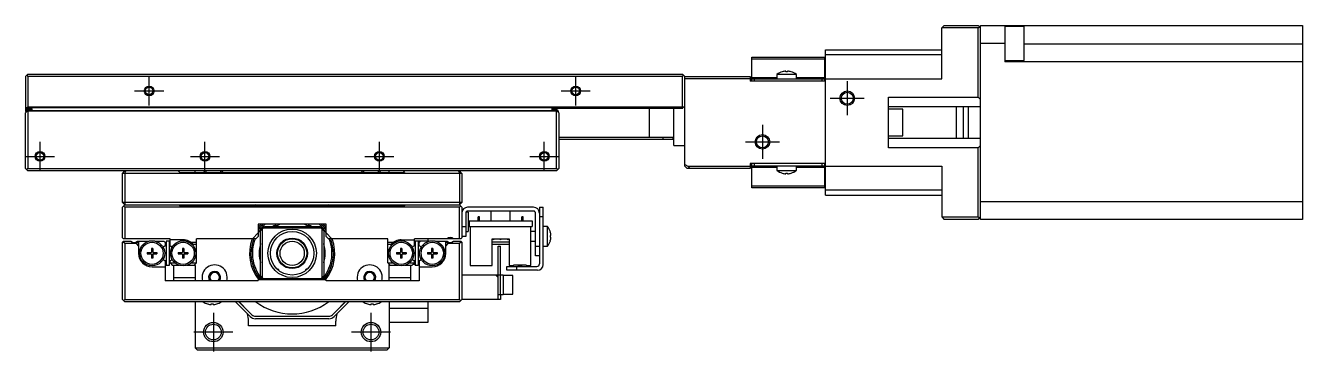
# Model space of a CAD drawing. Extents: x 0 to 880, y -8 to 520.
# Drawn here: x 170.8 to 434.2, y 453 to 520.3 of the extents above; entities that cross this region are included whole.
import ezdxf

# ---------------------------------------------------------------- set-up
doc = ezdxf.new("R2010")
doc.units = 0
doc.header["$LTSCALE"] = 0.5
doc.linetypes.add('CENTER', pattern=[50.8, 31.75, -6.35, 6.35, -6.35])
for name, color, linetype in [('MSM_CENTER', 1, 'CENTER'), ('MSM_CONTINUOUS', 7, 'CONTINUOUS'), ('MSM_NARROW', 5, 'CONTINUOUS')]:
    doc.layers.add(name, color=color, linetype=linetype)

msp = doc.modelspace()

# ---------------------------------------------------------------- linework, layer by layer
at = {"layer": 'MSM_CENTER'}
for p, q in [((196.34, 503.79), (196.34, 509.79)), ((284.34, 503.79), (284.34, 509.79)), ((340.34, 508.79), (340.34, 501.79)), ((193.34, 506.79), (199.34, 506.79)), ((281.34, 506.79), (287.34, 506.79)), ((336.84, 505.29), (343.84, 505.29)), ((322.84, 499.79), (322.84, 492.79)), ((173.84, 490.29), (173.84, 496.29)), ((207.84, 490.29), (207.84, 496.29)), ((243.84, 490.29), (243.84, 496.29)), ((277.84, 490.29), (277.84, 496.29)), ((319.34, 496.29), (326.34, 496.29)), ((170.84, 493.29), (176.84, 493.29)), ((204.84, 493.29), (210.84, 493.29)), ((240.84, 493.29), (246.84, 493.29)), ((274.84, 493.29), (280.84, 493.29)), ((228.59, 469.73), (228.59, 469.73)), ((209.58, 461.03), (209.58, 453.03)), ((242.1, 461.03), (242.1, 453.03)), ((213.58, 457.03), (205.58, 457.03)), ((246.1, 457.03), (238.1, 457.03))]:
    msp.add_line(p, q, dxfattribs=at)
at = {"layer": 'MSM_CONTINUOUS'}
for p, q in [((360.34, 520.29), (359.84, 519.79)), ((367.34, 519.79), (359.84, 519.79)), ((359.84, 509.29), (359.84, 519.79)), ((360.34, 520.29), (367.34, 520.29)), ((367.84, 519.79), (367.34, 520.29)), ((367.34, 519.79), (367.59, 520.04)), ((367.34, 505.54), (367.34, 519.79)), ((367.84, 480.29), (367.84, 520.29)), ((367.84, 520.29), (434.24, 520.29)), ((372.84, 520.29), (372.84, 512.81)), ((376.84, 520.06), (372.84, 520.06)), ((376.84, 513.06), (376.84, 520.06)), ((434.24, 520.29), (434.24, 480.29)), ((372.84, 516.59), (367.84, 516.59)), ((376.84, 516.51), (434.24, 516.51)), ((320.64, 508.79), (320.64, 513.79)), ((320.64, 513.79), (335.64, 513.79)), ((335.64, 513.79), (335.64, 508.79)), ((335.84, 515.29), (359.84, 515.29)), ((335.84, 485.29), (335.84, 515.29)), ((335.84, 514.29), (359.84, 514.29)), ((335.64, 513.36), (320.64, 513.36)), ((372.84, 513.06), (376.84, 513.06)), ((434.24, 512.81), (372.84, 512.81)), ((170.84, 509.79), (171.34, 510.29)), ((170.84, 509.79), (170.84, 502.59)), ((171.09, 510.04), (171.34, 509.79)), ((171.34, 510.29), (306.34, 510.29)), ((306.34, 509.79), (171.34, 509.79)), ((171.34, 509.79), (171.34, 503.49)), ((306.84, 509.79), (306.34, 510.29)), ((306.34, 509.79), (306.59, 510.04)), ((306.34, 503.49), (306.34, 509.79)), ((306.84, 509.79), (320.34, 509.79)), ((306.84, 491.29), (306.84, 509.79)), ((320.34, 509.29), (306.84, 509.29)), ((320.34, 509.79), (320.34, 508.79)), ((335.84, 508.79), (320.34, 508.79)), ((320.64, 509.59), (325.84, 509.59)), ((320.64, 509.29), (335.64, 509.29)), ((321.14, 509.29), (321.14, 508.79)), ((329.84, 510.19), (325.84, 510.19)), ((325.84, 510.19), (325.84, 509.29)), ((326.91, 510.75), (326.89, 510.75)), ((327.64, 510.75), (327.64, 510.88)), ((328.04, 510.75), (327.64, 510.75)), ((328.04, 510.88), (328.04, 510.75)), ((328.79, 510.75), (328.77, 510.75)), ((329.84, 509.29), (329.84, 510.19)), ((329.84, 509.59), (335.64, 509.59)), ((335.14, 508.79), (335.14, 509.29)), ((335.84, 509.29), (359.84, 509.29)), ((306.44, 503.29), (170.84, 503.29)), ((172.24, 503.09), (170.84, 503.09)), ((171.34, 503.49), (171.14, 503.29)), ((171.34, 503.49), (306.34, 503.49)), ((172.24, 502.79), (172.24, 503.09)), ((279.44, 502.79), (279.44, 503.19)), ((306.34, 503.19), (279.44, 503.19)), ((299.54, 497.29), (299.54, 503.19)), ((304.54, 495.54), (304.54, 503.19)), ((306.49, 503.34), (306.34, 503.49)), ((306.34, 503.19), (306.44, 503.29)), ((306.44, 503.29), (306.84, 503.69)), ((348.84, 505.54), (367.34, 505.54)), ((348.84, 495.04), (348.84, 505.54)), ((367.84, 503.54), (348.84, 503.54)), ((362.84, 503.54), (362.84, 497.04)), ((364.34, 497.04), (364.34, 503.54)), ((365.34, 497.04), (365.34, 503.54)), ((367.84, 505.04), (367.34, 505.54)), ((171.24, 502.69), (170.84, 502.29)), ((170.94, 502.49), (170.84, 502.59)), ((170.84, 490.79), (170.84, 502.29)), ((170.94, 502.39), (170.94, 502.59)), ((171.94, 502.89), (171.24, 502.89)), ((171.24, 502.89), (171.24, 502.69)), ((171.34, 502.79), (171.24, 502.69)), ((171.34, 502.59), (171.24, 502.69)), ((171.34, 502.79), (280.34, 502.79)), ((171.34, 502.59), (171.34, 490.79)), ((280.34, 502.59), (171.34, 502.59)), ((171.94, 502.79), (171.94, 502.89)), ((280.44, 502.89), (279.74, 502.89)), ((279.74, 502.89), (279.74, 502.79)), ((280.44, 502.69), (280.34, 502.79)), ((280.44, 502.69), (280.34, 502.59)), ((280.34, 490.79), (280.34, 502.59)), ((280.44, 502.69), (280.44, 502.89)), ((280.84, 502.29), (280.44, 502.69)), ((280.74, 502.59), (280.74, 502.39)), ((280.84, 502.29), (280.84, 490.79)), ((351.84, 503.04), (348.84, 503.04)), ((351.84, 497.54), (351.84, 503.04)), ((280.84, 497.29), (304.54, 497.29)), ((304.34, 496.79), (280.84, 496.79)), ((302.34, 496.79), (302.34, 497.29)), ((304.34, 497.29), (304.34, 496.79)), ((304.54, 495.54), (306.84, 495.54)), ((348.84, 497.54), (351.84, 497.54)), ((348.84, 497.04), (367.84, 497.04)), ((367.34, 495.04), (367.84, 495.54)), ((367.34, 495.04), (348.84, 495.04)), ((367.34, 480.79), (367.34, 495.04)), ((170.84, 490.79), (171.34, 490.29)), ((171.09, 490.54), (171.34, 490.79)), ((171.34, 490.79), (280.34, 490.79)), ((280.34, 490.29), (171.34, 490.29)), ((190.84, 489.79), (191.34, 490.29)), ((191.34, 489.79), (191.55, 490.29)), ((202.64, 489.99), (202.34, 490.29)), ((202.64, 489.99), (248.74, 489.99)), ((205.84, 489.99), (205.84, 490.29)), ((245.84, 489.99), (245.84, 490.29)), ((249.04, 490.29), (248.74, 489.99)), ((249.04, 489.99), (249.04, 489.79)), ((260.13, 490.29), (260.34, 489.79)), ((260.84, 489.79), (260.34, 490.29)), ((280.34, 490.79), (280.59, 490.54)), ((280.34, 490.29), (280.84, 490.79)), ((306.84, 491.6), (307.45, 491.29)), ((307.34, 490.79), (306.84, 491.29)), ((320.34, 490.79), (307.34, 490.79)), ((307.45, 491.29), (320.34, 491.29)), ((307.45, 491.29), (307.95, 490.79)), ((335.84, 491.79), (320.34, 491.79)), ((320.34, 491.79), (320.34, 490.79)), ((320.64, 486.79), (320.64, 491.79)), ((335.64, 491.29), (320.64, 491.29)), ((325.84, 491), (320.64, 491)), ((321.14, 491.79), (321.14, 491.29)), ((325.84, 491.29), (325.84, 490.4)), ((325.84, 490.4), (329.84, 490.4)), ((329.84, 490.4), (329.84, 491.29)), ((335.64, 491), (329.84, 491)), ((335.14, 491.29), (335.14, 491.79)), ((335.64, 491.79), (335.64, 486.79)), ((335.84, 491.29), (359.84, 491.29)), ((359.84, 491.29), (359.84, 480.79)), ((260.84, 489.79), (190.84, 489.79)), ((190.84, 483.79), (190.84, 489.79)), ((191.34, 489.79), (191.34, 483.29)), ((260.34, 489.79), (260.34, 483.29)), ((260.84, 489.79), (260.84, 483.79)), ((326.89, 489.84), (326.91, 489.84)), ((327.64, 489.84), (328.04, 489.84)), ((327.64, 489.71), (327.64, 489.84)), ((328.04, 489.84), (328.04, 489.71)), ((328.77, 489.84), (328.79, 489.84)), ((320.64, 487.23), (335.64, 487.23)), ((335.64, 486.79), (320.64, 486.79)), ((359.84, 486.29), (335.84, 486.29)), ((335.84, 485.29), (359.84, 485.29)), ((190.84, 483.79), (191.34, 483.29)), ((260.84, 483.79), (190.84, 483.79)), ((190.84, 482.79), (191.34, 483.29)), ((190.84, 476.49), (190.84, 482.79)), ((191.09, 483.04), (191.34, 482.79)), ((191.34, 483.29), (260.34, 483.29)), ((191.34, 482.79), (191.34, 476.29)), ((260.34, 482.79), (191.34, 482.79)), ((202.74, 482.99), (202.44, 483.29)), ((202.74, 482.99), (248.94, 482.99)), ((205.84, 482.99), (205.84, 483.29)), ((211.34, 483.19), (207.34, 483.19)), ((207.34, 483.19), (207.34, 482.99)), ((211.34, 482.99), (211.34, 483.19)), ((213.83, 482.99), (214.13, 483.29)), ((214.84, 483.29), (214.54, 482.99)), ((237.14, 482.99), (236.84, 483.29)), ((237.55, 483.29), (237.85, 482.99)), ((244.34, 483.19), (240.34, 483.19)), ((240.34, 483.19), (240.34, 482.99)), ((244.34, 482.99), (244.34, 483.19)), ((245.84, 482.99), (245.84, 483.29)), ((249.24, 483.29), (248.94, 482.99)), ((260.84, 483.79), (260.34, 483.29)), ((260.34, 483.29), (260.84, 482.79)), ((260.34, 482.79), (260.59, 483.04)), ((260.34, 476.29), (260.34, 482.79)), ((260.84, 482.79), (260.84, 476.49)), ((275.64, 482.79), (262.04, 482.79)), ((276.84, 482.79), (277.64, 482.79)), ((276.84, 482.79), (276.84, 471.09)), ((277.64, 470.99), (277.64, 482.79)), ((367.84, 483.99), (434.24, 483.99)), ((261.64, 481.59), (261.64, 476.79)), ((262.14, 481.79), (261.69, 481.79)), ((275.64, 481.99), (262.04, 481.99)), ((262.14, 481.79), (262.14, 477.79)), ((262.34, 479.99), (262.34, 478.79)), ((262.34, 479.99), (275.34, 479.99)), ((264.47, 480.79), (264.22, 480.79)), ((264.22, 479.99), (264.22, 480.79)), ((264.47, 479.99), (264.47, 480.79)), ((266.84, 481.99), (266.84, 479.99)), ((270.84, 479.99), (270.84, 481.99)), ((273.47, 480.79), (273.22, 480.79)), ((273.22, 479.99), (273.22, 480.79)), ((273.47, 479.99), (273.47, 480.79)), ((275.34, 479.99), (275.34, 478.79)), ((276.04, 472.79), (276.04, 481.59)), ((277.64, 480.79), (276.84, 480.79)), ((359.84, 480.79), (367.34, 480.79)), ((359.84, 480.79), (360.34, 480.29)), ((367.34, 480.29), (360.34, 480.29)), ((367.59, 480.54), (367.34, 480.79)), ((367.34, 480.29), (367.84, 480.79)), ((434.24, 480.29), (367.84, 480.29)), ((217.63, 476.29), (218.84, 477.5)), ((218.84, 476.79), (218.34, 476.29)), ((232.84, 479.29), (218.84, 479.29)), ((218.84, 479.29), (218.84, 476.79)), ((219.34, 477.99), (219.64, 478.29)), ((219.34, 468.59), (219.34, 477.99)), ((219.84, 478.49), (219.64, 478.29)), ((219.64, 478.29), (219.64, 468.29)), ((219.84, 478.49), (220.14, 478.79)), ((231.84, 478.49), (219.84, 478.49)), ((220.14, 478.79), (231.54, 478.79)), ((231.54, 478.79), (231.84, 478.49)), ((232.04, 478.29), (231.84, 478.49)), ((232.04, 468.29), (232.04, 478.29)), ((232.04, 478.29), (232.34, 477.99)), ((232.34, 477.99), (232.34, 468.59)), ((232.84, 476.79), (232.84, 479.29)), ((232.84, 477.5), (234.05, 476.29)), ((233.34, 476.29), (232.84, 476.79)), ((260.84, 478.79), (261.64, 478.79)), ((261.64, 476.79), (260.84, 476.79)), ((261.64, 477.79), (262.14, 477.79)), ((262.34, 478.79), (275.34, 478.79)), ((262.59, 478.79), (262.59, 470.79)), ((275.09, 470.79), (275.09, 478.79)), ((276.04, 477.79), (275.09, 477.79)), ((278.54, 478.79), (277.64, 478.79)), ((278.54, 474.79), (278.54, 478.79)), ((279.1, 477.72), (279.1, 477.74)), ((279.1, 476.99), (279.23, 476.99)), ((279.1, 476.59), (279.1, 476.99)), ((191.04, 476.29), (190.84, 476.49)), ((191.04, 475.79), (190.84, 475.59)), ((190.84, 463.79), (190.84, 475.59)), ((191.34, 475.29), (190.94, 475.69)), ((200.64, 476.29), (191.04, 476.29)), ((191.04, 475.79), (192.58, 475.79)), ((191.34, 475.29), (191.34, 463.79)), ((193.64, 475.29), (191.34, 475.29)), ((194.14, 475.65), (193.64, 475.29)), ((193.64, 475.29), (194.14, 474.79)), ((193.9, 475.79), (196.23, 475.79)), ((194.14, 475.79), (194.14, 473.29)), ((196.8, 474.29), (196.8, 473.5)), ((197.09, 474.29), (196.8, 474.29)), ((197.09, 474.29), (197.09, 473.5)), ((197.65, 475.79), (199.34, 475.79)), ((199.64, 475.49), (199.34, 475.79)), ((199.38, 474.7), (199.64, 474.85)), ((199.64, 475.49), (199.64, 474.85)), ((199.84, 475.79), (199.84, 470.79)), ((200.44, 475.79), (199.84, 475.79)), ((200.44, 475.79), (200.44, 470.79)), ((200.64, 474.84), (200.64, 476.29)), ((203.34, 476.09), (200.64, 476.09)), ((200.64, 474.84), (201.02, 474.62)), ((203.49, 474.29), (203.2, 474.29)), ((203.2, 474.29), (203.2, 473.5)), ((203.49, 474.29), (203.49, 473.5)), ((204.94, 475.59), (206.14, 475.59)), ((206.14, 475.09), (205.49, 475.09)), ((218.34, 476.29), (206.14, 476.29)), ((206.14, 471.29), (206.14, 476.29)), ((245.54, 476.29), (233.34, 476.29)), ((245.54, 471.29), (245.54, 476.29)), ((245.54, 475.59), (246.74, 475.59)), ((246.2, 475.09), (245.54, 475.09)), ((248.2, 474.29), (248.2, 473.5)), ((248.49, 474.29), (248.2, 474.29)), ((248.34, 476.09), (251.04, 476.09)), ((248.49, 474.29), (248.49, 473.5)), ((251.04, 474.84), (250.66, 474.62)), ((260.64, 476.29), (251.04, 476.29)), ((251.04, 474.84), (251.04, 476.29)), ((254.03, 475.79), (251.04, 475.79)), ((251.24, 475.79), (251.24, 470.79)), ((251.84, 475.79), (251.84, 470.79)), ((252.34, 475.79), (252.04, 475.49)), ((252.04, 474.85), (252.04, 475.49)), ((252.3, 474.7), (252.04, 474.85)), ((253.84, 476.29), (253.84, 475.79)), ((254.6, 474.29), (254.6, 473.5)), ((254.89, 474.29), (254.6, 474.29)), ((254.89, 474.29), (254.89, 473.5)), ((255.45, 475.79), (257.78, 475.79)), ((257.54, 473.29), (257.54, 475.79)), ((258.04, 475.29), (257.54, 475.65)), ((257.54, 474.79), (258.04, 475.29)), ((260.34, 475.29), (258.04, 475.29)), ((259.1, 475.79), (260.64, 475.79)), ((260.74, 475.69), (260.34, 475.29)), ((260.34, 463.79), (260.34, 475.29)), ((260.84, 476.49), (260.64, 476.29)), ((260.64, 475.79), (260.84, 475.59)), ((260.84, 475.59), (260.84, 463.79)), ((267.09, 470.79), (267.09, 476.29)), ((267.09, 476.29), (270.59, 476.29)), ((270.59, 475.59), (267.09, 475.59)), ((270.59, 475.09), (267.09, 475.09)), ((268.34, 474.79), (268.84, 474.79)), ((268.34, 463.79), (268.34, 474.79)), ((268.84, 464.79), (268.84, 474.79)), ((270.59, 476.29), (270.59, 470.79)), ((275.09, 475.79), (276.04, 475.79)), ((276.04, 474.79), (276.84, 474.79)), ((277.64, 474.79), (278.54, 474.79)), ((279.23, 476.59), (279.1, 476.59)), ((279.1, 475.84), (279.1, 475.87)), ((195.94, 473.44), (196.74, 473.44)), ((195.94, 473.44), (195.94, 473.15)), ((195.94, 473.15), (196.74, 473.15)), ((196.47, 473.44), (196.47, 473.15)), ((196.8, 473.76), (197.09, 473.76)), ((196.8, 473.09), (196.8, 472.29)), ((196.8, 472.82), (197.09, 472.82)), ((197.09, 472.29), (196.8, 472.29)), ((197.09, 473.09), (197.09, 472.29)), ((197.15, 473.44), (197.94, 473.44)), ((197.15, 473.15), (197.94, 473.15)), ((197.41, 473.15), (197.41, 473.44)), ((197.94, 473.44), (197.94, 473.15)), ((199.64, 471.74), (199.38, 471.89)), ((199.64, 471.74), (199.64, 467.59)), ((200.78, 471.83), (200.64, 471.75)), ((200.64, 471.29), (200.64, 471.75)), ((202.34, 473.44), (202.34, 473.15)), ((202.34, 473.44), (203.14, 473.44)), ((202.34, 473.15), (203.14, 473.15)), ((202.87, 473.44), (202.87, 473.15)), ((203.2, 473.76), (203.49, 473.76)), ((203.2, 473.09), (203.2, 472.29)), ((203.2, 472.82), (203.49, 472.82)), ((203.49, 472.29), (203.2, 472.29)), ((203.49, 473.09), (203.49, 472.29)), ((203.55, 473.44), (204.34, 473.44)), ((203.55, 473.15), (204.34, 473.15)), ((203.81, 473.15), (203.81, 473.44)), ((204.34, 473.44), (204.34, 473.15)), ((247.34, 473.44), (247.34, 473.15)), ((247.34, 473.44), (248.14, 473.44)), ((247.34, 473.15), (248.14, 473.15)), ((247.87, 473.44), (247.87, 473.15)), ((248.2, 473.76), (248.49, 473.76)), ((248.2, 473.09), (248.2, 472.29)), ((248.2, 472.82), (248.49, 472.82)), ((248.49, 472.29), (248.2, 472.29)), ((248.49, 473.09), (248.49, 472.29)), ((248.55, 473.44), (249.34, 473.44)), ((248.55, 473.15), (249.34, 473.15)), ((248.81, 473.15), (248.81, 473.44)), ((249.34, 473.44), (249.34, 473.15)), ((250.9, 471.83), (251.04, 471.75)), ((251.04, 471.29), (251.04, 471.75)), ((252.04, 471.74), (252.3, 471.89)), ((252.04, 471.74), (252.04, 467.59)), ((253.74, 473.44), (254.54, 473.44)), ((253.74, 473.44), (253.74, 473.15)), ((253.74, 473.15), (254.54, 473.15)), ((254.27, 473.44), (254.27, 473.15)), ((254.6, 473.76), (254.89, 473.76)), ((254.6, 473.09), (254.6, 472.29)), ((254.6, 472.82), (254.89, 472.82)), ((254.89, 472.29), (254.6, 472.29)), ((254.89, 473.09), (254.89, 472.29)), ((254.95, 473.44), (255.74, 473.44)), ((254.95, 473.15), (255.74, 473.15)), ((255.21, 473.15), (255.21, 473.44)), ((255.74, 473.44), (255.74, 473.15)), ((276.84, 472.79), (276.04, 472.79)), ((196.94, 470.49), (199.64, 470.49)), ((200.44, 470.79), (199.84, 470.79)), ((200.64, 471.29), (201.14, 470.79)), ((200.64, 471.29), (201.68, 471.29)), ((202.63, 470.79), (201.14, 470.79)), ((201.39, 470.79), (201.39, 467.59)), ((205.89, 470.79), (204.05, 470.79)), ((205, 471.29), (206.14, 471.29)), ((205.64, 470.79), (206.14, 471.29)), ((205.84, 470.79), (205.84, 470.99)), ((205.89, 467.59), (205.89, 470.79)), ((222.68, 470.09), (222.87, 470.09)), ((223.09, 469.87), (222.87, 470.09)), ((223.09, 469.87), (222.92, 469.87)), ((223.09, 469.73), (223.09, 469.87)), ((228.82, 470.09), (228.59, 469.87)), ((228.76, 469.87), (228.59, 469.87)), ((228.59, 469.87), (228.59, 469.73)), ((228.59, 469.73), (228.59, 469.73)), ((228.82, 470.09), (229, 470.09)), ((245.54, 471.29), (246.68, 471.29)), ((245.54, 471.29), (246.04, 470.79)), ((247.63, 470.79), (245.79, 470.79)), ((245.79, 470.79), (245.79, 467.59)), ((245.84, 470.79), (245.84, 470.99)), ((250.54, 470.79), (249.05, 470.79)), ((250, 471.29), (251.04, 471.29)), ((250.29, 467.59), (250.29, 470.79)), ((250.54, 470.79), (251.04, 471.29)), ((251.24, 470.99), (250.74, 470.99)), ((251.84, 470.79), (251.24, 470.79)), ((252.04, 470.99), (251.84, 470.99)), ((252.04, 470.49), (254.74, 470.49)), ((262.59, 470.79), (267.09, 470.79)), ((270.14, 469.79), (270.14, 470.59)), ((270.14, 470.59), (276.34, 470.59)), ((276.44, 469.79), (270.14, 469.79)), ((270.59, 470.79), (271.59, 470.79)), ((271.59, 470.79), (271.59, 470.89)), ((271.59, 470.89), (274.09, 470.89)), ((272.14, 470.59), (272.14, 469.79)), ((272.39, 470.89), (272.39, 470.79)), ((272.39, 470.79), (273.29, 470.79)), ((272.77, 470.89), (272.77, 470.79)), ((272.92, 470.89), (272.92, 470.79)), ((273.29, 470.89), (273.29, 470.79)), ((274.09, 470.79), (274.09, 470.89)), ((274.09, 470.79), (275.09, 470.79)), ((218.84, 467.59), (199.64, 467.59)), ((201.39, 468.29), (205.89, 468.29)), ((218.84, 467.59), (218.84, 467.79)), ((232.84, 467.79), (218.84, 467.79)), ((219.64, 468.29), (219.34, 468.59)), ((219.64, 468.29), (219.84, 468.09)), ((219.84, 468.09), (231.84, 468.09)), ((220.14, 467.79), (219.84, 468.09)), ((231.84, 468.09), (231.54, 467.79)), ((231.84, 468.09), (232.04, 468.29)), ((232.34, 468.59), (232.04, 468.29)), ((232.84, 467.59), (232.84, 467.79)), ((252.04, 467.59), (232.84, 467.59)), ((245.79, 468.29), (250.29, 468.29)), ((269.34, 468.79), (260.84, 468.79)), ((267.84, 468.79), (268.34, 468.29)), ((269.34, 468.79), (269.34, 464.79)), ((271.34, 468.69), (269.34, 468.69)), ((271.34, 464.89), (271.34, 468.69)), ((190.84, 463.79), (191.34, 463.29)), ((191.09, 463.54), (191.34, 463.79)), ((191.34, 463.79), (260.34, 463.79)), ((260.84, 463.79), (260.34, 463.29)), ((260.34, 463.79), (260.59, 463.54)), ((268.84, 463.79), (260.84, 463.79)), ((268.34, 464.79), (269.34, 464.79)), ((268.84, 464.79), (268.84, 463.79)), ((269.34, 464.89), (271.34, 464.89)), ((260.34, 463.29), (191.34, 463.29)), ((205.84, 463.29), (205.84, 453.79)), ((208.39, 462.84), (208.41, 462.84)), ((209.14, 462.84), (209.54, 462.84)), ((209.14, 462.71), (209.14, 462.84)), ((209.54, 462.84), (209.54, 462.71)), ((210.27, 462.84), (210.29, 462.84)), ((217.19, 460.23), (214.13, 463.29)), ((214.84, 463.29), (217.55, 460.59)), ((234.13, 460.59), (236.84, 463.29)), ((237.55, 463.29), (234.49, 460.23)), ((241.39, 462.84), (241.41, 462.84)), ((242.14, 462.84), (242.54, 462.84)), ((242.14, 462.71), (242.14, 462.84)), ((242.54, 462.84), (242.54, 462.71)), ((243.27, 462.84), (243.29, 462.84)), ((245.84, 463.29), (245.84, 453.79)), ((245.84, 461.99), (253.84, 461.99)), ((253.84, 463.29), (253.84, 458.99)), ((216.84, 458.29), (216.84, 459.29)), ((218.25, 460.29), (233.43, 460.29)), ((233.43, 459.79), (218.25, 459.79)), ((234.84, 458.29), (234.84, 459.29)), ((253.84, 458.99), (245.84, 458.99)), ((234.84, 458.29), (216.84, 458.29)), ((206.34, 453.29), (205.84, 453.79)), ((205.84, 453.79), (245.84, 453.79)), ((245.34, 453.29), (206.34, 453.29)), ((245.84, 453.79), (245.34, 453.29))]:
    msp.add_line(p, q, dxfattribs=at)
for centre, radius in [((196.34, 506.79), 0.783), ((284.34, 506.79), 0.783), ((340.34, 505.29), 1.23), ((322.84, 496.29), 1.23), ((173.84, 493.29), 0.783), ((207.84, 493.29), 0.783), ((243.84, 493.29), 0.783), ((277.84, 493.29), 0.783), ((225.84, 473.29), 5), ((225.84, 473.29), 4.5), ((196.94, 473.29), 2.6), ((196.94, 473.29), 2.3), ((203.34, 473.29), 2.6), ((203.34, 473.29), 2.3), ((225.84, 473.29), 3.15), ((225.84, 473.29), 3), ((248.34, 473.29), 2.6), ((248.34, 473.29), 2.3), ((254.74, 473.29), 2.6), ((254.74, 473.29), 2.3), ((209.58, 457.03), 1.62), ((242.1, 457.03), 1.62)]:
    msp.add_circle(centre, radius, dxfattribs=at)
for centre, radius, start, end in [((327.84, 507.69), 3.2, 107.27, 128.6822), ((327.84, 507.69), 3.19, 93.5903, 106.9053), ((327.84, 507.69), 3.19, 73.0947, 86.4097), ((327.84, 507.69), 3.2, 51.3178, 72.73), ((171.24, 502.59), 0.3, 90, 180), ((171.94, 502.59), 0.3, 41.8103, 90), ((279.74, 502.59), 0.3, 90, 138.1897), ((280.44, 502.59), 0.3, 0, 90), ((209.58, 489.56), 1.65, 153.4877, 164.6585), ((209.58, 489.56), 1.65, 15.3415, 26.5123), ((242.1, 489.56), 1.65, 153.4877, 164.6585), ((242.1, 489.56), 1.65, 15.3415, 26.5123), ((327.84, 492.89), 3.2, 231.3178, 252.73), ((327.84, 492.89), 3.2, 287.27, 308.6822), ((327.84, 492.89), 3.19, 253.0947, 266.4097), ((327.84, 492.89), 3.19, 273.5903, 286.9053), ((209.34, 480.69), 3.2, 125.6591, 128.6822), ((209.34, 480.69), 3.2, 51.3178, 54.3409), ((225.84, 473.29), 12.5, 126.8699, 129.1042), ((225.84, 473.29), 12.5, 50.8958, 53.1301), ((242.34, 480.69), 3.2, 125.6591, 128.6822), ((242.34, 480.69), 3.2, 51.3178, 54.3409), ((262.04, 481.59), 1.2, 90, 180), ((275.64, 481.59), 1.2, 0, 90), ((262.04, 481.59), 0.4, 90, 180), ((275.64, 481.59), 0.4, 0, 90), ((225.84, 473.29), 8.8, 137.0141, 142.6982), ((225.84, 473.29), 8.5, 135.0991, 145.4397), ((225.84, 473.29), 8.2, 132.9703, 148.6118), ((225.84, 473.29), 6.8, 118.0725, 126.0189), ((225.84, 473.29), 6.5, 112.6199, 122.2042), ((221.07, 478.07), 1.67, 25.823, 29.2973), ((221.07, 478.07), 1.9, 22.4977, 29.3427), ((221.07, 478.07), 1.98, 21.588, 29.3033), ((225.84, 473.29), 6.5, 57.7958, 67.3801), ((225.84, 473.29), 6.8, 53.9811, 61.9275), ((225.84, 473.29), 8.2, 31.3882, 47.0297), ((225.84, 473.29), 8.5, 34.5603, 44.9009), ((225.84, 473.29), 8.8, 37.3018, 42.9859), ((276.04, 476.79), 3.2, 17.27, 38.6822), ((276.04, 476.79), 3.19, 3.5904, 16.9053), ((193.24, 476.54), 1, 228.5904, 311.4096), ((200.14, 473.29), 1.59, 100.8931, 126.1972), ((200.26, 473.18), 1.75, 120, 127.006), ((200.14, 473.29), 1.59, 53.8028, 79.107), ((200.03, 473.18), 1.75, 52.994, 55.4948), ((203.34, 473.29), 2.8, 40.0052, 90), ((225.84, 473.29), 8.8, 160.0677, 218.6822), ((225.84, 473.29), 8.5, 159.3327, 220.3202), ((225.84, 473.29), 8.2, 158.5399, 222.1236), ((225.84, 473.29), 6.8, 162.9174, 197.0826), ((225.84, 473.29), 8.2, 317.8764, 21.4601), ((225.84, 473.29), 8.5, 319.6798, 20.6673), ((225.84, 473.29), 6.8, 342.9174, 17.0826), ((225.84, 473.29), 8.8, 321.3178, 19.9323), ((248.34, 473.29), 2.8, 90, 139.9948), ((251.54, 473.29), 1.59, 100.8931, 126.1972), ((251.66, 473.18), 1.75, 124.5052, 127.006), ((251.54, 473.29), 1.59, 53.8028, 79.1069), ((251.43, 473.18), 1.75, 52.994, 60), ((258.44, 475.54), 1, 48.5904, 131.4096), ((258.44, 476.54), 1, 228.5904, 311.4096), ((267.34, 476.39), 0.25, 203.5782, 336.4218), ((268.84, 476.39), 0.25, 203.5782, 336.4218), ((270.34, 476.39), 0.25, 203.5782, 336.4218), ((276.04, 476.79), 3.2, 321.3178, 342.73), ((276.04, 476.79), 3.19, 343.0947, 356.4096), ((196.94, 473.29), 2.8, 180, 270), ((196.74, 473.5), 0.06, 270, 0), ((196.74, 473.09), 0.06, 0, 90), ((197.15, 473.5), 0.06, 180, 270), ((197.15, 473.09), 0.06, 90, 180), ((200.26, 473.41), 1.75, 232.994, 240), ((200.14, 473.29), 1.59, 233.8028, 259.1069), ((200.14, 473.29), 1.59, 280.8931, 306.1972), ((200.03, 473.41), 1.75, 295.4948, 307.006), ((203.14, 473.5), 0.06, 270, 0), ((203.14, 473.09), 0.06, 0, 90), ((203.55, 473.5), 0.06, 180, 270), ((203.55, 473.09), 0.06, 90, 180), ((248.14, 473.5), 0.06, 270, 0), ((248.14, 473.09), 0.06, 0, 90), ((248.55, 473.5), 0.06, 180, 270), ((248.55, 473.09), 0.06, 90, 180), ((251.66, 473.41), 1.75, 232.994, 244.5052), ((251.54, 473.29), 1.59, 233.8028, 259.1069), ((251.54, 473.29), 1.59, 280.8931, 306.1972), ((251.43, 473.41), 1.75, 300, 307.006), ((254.54, 473.5), 0.06, 270, 0), ((254.54, 473.09), 0.06, 0, 90), ((254.74, 473.29), 2.8, 270, 0), ((254.95, 473.5), 0.06, 180, 270), ((254.95, 473.09), 0.06, 90, 180), ((209.84, 468.29), 2.6, 344.3815, 195.6185), ((209.84, 468.29), 1.01, 315.9346, 224.0654), ((241.84, 468.29), 2.6, 344.3815, 195.6185), ((241.84, 468.29), 1.01, 315.9346, 224.0654), ((276.34, 471.09), 0.5, 270, 0), ((276.44, 470.99), 1.2, 270, 0), ((209.34, 465.89), 3.2, 234.3409, 252.73), ((209.34, 465.89), 3.19, 253.0947, 266.4097), ((209.34, 465.89), 3.19, 273.5903, 286.9053), ((209.34, 465.89), 3.2, 287.27, 305.6591), ((211.84, 459.29), 5, 36.8699, 53.1301), ((225.84, 473.29), 12.5, 233.1301, 306.8699), ((239.84, 459.29), 5, 126.8699, 143.1301), ((242.34, 465.89), 3.2, 234.3409, 252.73), ((242.34, 465.89), 3.19, 253.0947, 266.4097), ((242.34, 465.89), 3.19, 273.5903, 286.9053), ((242.34, 465.89), 3.2, 287.27, 305.6591), ((211.84, 459.29), 5, 0, 17.8669), ((218.25, 461.29), 1.5, 225, 270), ((218.25, 461.29), 1, 225, 270), ((233.43, 461.29), 1, 270, 315), ((233.43, 461.29), 1.5, 270, 315), ((239.84, 459.29), 5, 162.1331, 180)]:
    msp.add_arc(centre, radius, start, end, dxfattribs=at)
at = {"layer": 'MSM_NARROW'}
for centre, radius in [((196.34, 506.79), 1), ((284.34, 506.79), 1), ((340.34, 505.29), 1.5), ((322.84, 496.29), 1.5), ((173.84, 493.29), 1), ((207.84, 493.29), 1), ((243.84, 493.29), 1), ((277.84, 493.29), 1), ((225.84, 473.29), 2.5), ((209.58, 457.03), 2), ((242.1, 457.03), 2)]:
    msp.add_circle(centre, radius, dxfattribs=at)
for centre, radius, start, end in [((209.58, 489.56), 2, 158.3909, 167.3924), ((209.58, 489.56), 2, 12.6076, 21.6091), ((242.1, 489.56), 2, 158.3909, 167.3924), ((242.1, 489.56), 2, 12.6076, 21.6091), ((209.84, 468.29), 1.25, 325.9442, 214.0558), ((241.84, 468.29), 1.25, 325.9442, 214.0558)]:
    msp.add_arc(centre, radius, start, end, dxfattribs=at)

doc.saveas('drawing.dxf')
